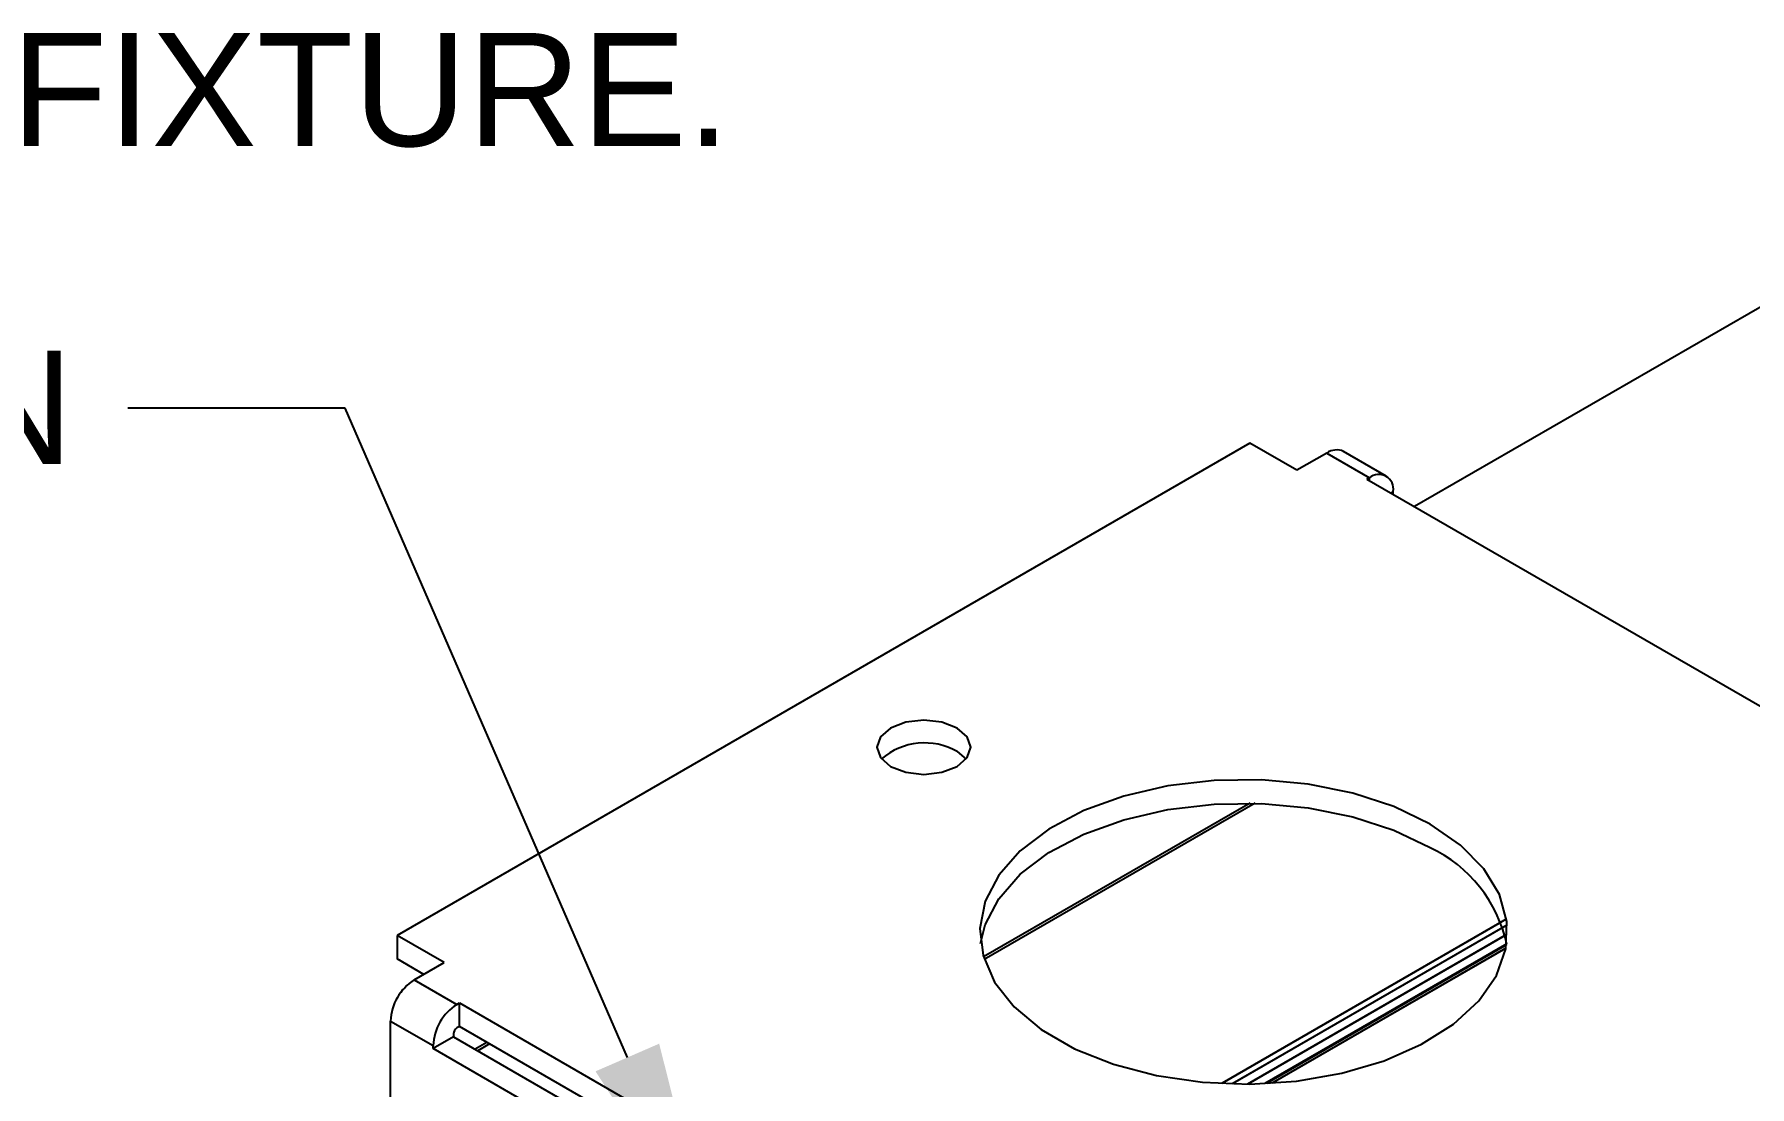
# Model space of a CAD drawing. Extents: x 0 to 9.6, y -11.7 to 0.2.
# Drawn here: x 4.312 to 7.156, y -5.982 to -4.237 of the extents above; entities that cross this region are included whole.
import ezdxf
from ezdxf import colors
from ezdxf.entities.mleader import LeaderData, LeaderLine
from ezdxf.math import Vec2, Vec3

# ---------------------------------------------------------------- set-up
doc = ezdxf.new("R2010")
doc.units = 0
doc.header["$LTSCALE"] = 0.5
doc.header["$MEASUREMENT"] = 0
for name, color, linetype in [('FAB DWG', 221, 'CONTINUOUS'), ('Housing', 150, 'CONTINUOUS'), ('Mounting', 4, 'CONTINUOUS')]:
    doc.layers.add(name, color=color, linetype=linetype)
doc.styles.add('LSAD_Standard', font='arial.ttf')
doc.styles.get("Standard").update_dxf_attribs({"font": 'arial.ttf'})

msp = doc.modelspace()

# ---------------------------------------------------------------- linework, layer by layer
at = {"layer": 'Housing', "linetype": 'Continuous', "lineweight": 25, "transparency": 16777216}
for p, q in [((7.6289, -4.4263), (6.6006, -5.0199)), ((6.3277, -5.5115), (5.8857, -5.7667)), ((6.3362, -5.5117), (5.887, -5.771)), ((6.7442, -5.7091), (6.2807, -5.9767)), ((6.7525, -5.7039), (6.2817, -5.9757)), ((6.7534, -5.7141), (6.2991, -5.9764)), ((6.7473, -5.718), (6.2982, -5.9773)), ((6.7528, -5.7295), (6.3235, -5.9774)), ((6.7509, -5.731), (6.3239, -5.9775)), ((6.7532, -5.7454), (6.3525, -5.9767)), ((6.7534, -5.7449), (6.3535, -5.9758)), ((6.753, -5.7468), (6.355, -5.9766)), ((6.7521, -5.7469), (6.3561, -5.9756)), ((6.7521, -5.7524), (6.3646, -5.9761)), ((6.752, -5.7521), (6.3658, -5.975)), ((5.0623, -5.9083), (5.0426, -5.9197)), ((5.0667, -5.9108), (5.047, -5.9222))]:
    msp.add_line(p, q, dxfattribs=at)
at = {"layer": 'Mounting', "linetype": 'Continuous', "lineweight": 25, "transparency": 16777216}
for p, q in [((6.3275, -4.9145), (4.9133, -5.731)), ((6.4055, -4.9596), (6.3275, -4.9145)), ((6.455, -4.9311), (6.4055, -4.9596)), ((6.455, -4.9311), (6.5257, -4.9719)), ((6.5536, -4.9691), (6.4829, -4.9283)), ((6.5257, -4.9719), (6.5215, -4.9743)), ((6.5215, -4.9743), (7.6175, -5.607)), ((6.5257, -4.9767), (6.5257, -4.9719)), ((6.561, -4.9971), (6.5652, -4.9947)), ((6.5652, -4.9995), (6.5652, -4.9947)), ((5.842, -5.426), (5.8571, -5.4384)), ((4.9913, -5.776), (4.9133, -5.731)), ((4.9575, -5.7955), (4.9133, -5.77)), ((4.9419, -5.8046), (4.9913, -5.776)), ((4.9419, -5.8046), (5.0126, -5.8454)), ((5.0126, -5.8454), (5.0168, -5.843)), ((5.0168, -5.843), (6.1128, -6.4757)), ((5.0168, -5.882), (5.0168, -5.843)), ((4.9024, -6.0329), (4.9024, -5.8729)), ((4.9024, -5.8729), (4.9731, -5.9137)), ((5.0168, -5.882), (5.0126, -5.8844)), ((6.0861, -6.4993), (5.0168, -5.882)), ((5.0069, -5.8991), (4.9731, -5.9186)), ((4.9731, -5.9186), (4.9731, -5.9137)), ((5.0069, -5.8942), (5.0069, -5.8991)), ((5.0069, -5.8991), (6.0762, -6.5164)), ((6.0691, -6.5513), (4.9731, -5.9186))]:
    msp.add_line(p, q, dxfattribs=at)
at = {"layer": 'Mounting', "ltscale": 0.5, "transparency": 16777216}
msp.add_line((4.9133, -5.731), (4.9133, -5.77), dxfattribs=at)
at = {"layer": 'Mounting', "linetype": 'Continuous', "lineweight": 25, "transparency": 16777216, "flags": 128}
for points in [[(5.842, -5.387), (5.8167, -5.3772), (5.7868, -5.3738), (5.757, -5.3772), (5.7317, -5.387), (5.7148, -5.4016), (5.7088, -5.4188), (5.7148, -5.4361), (5.7317, -5.4507), (5.757, -5.4604), (5.7868, -5.4639), (5.8167, -5.4604), (5.842, -5.4507), (5.8589, -5.4361), (5.8648, -5.4188), (5.8589, -5.4016), (5.842, -5.387)], [(6.6265, -5.5464), (6.5663, -5.5174), (6.4981, -5.495), (6.4241, -5.4801), (6.3466, -5.473), (6.2682, -5.474), (6.1913, -5.4831), (6.1185, -5.5), (6.0521, -5.524), (5.9942, -5.5546), (5.9467, -5.5906), (5.9111, -5.631), (5.8885, -5.6743), (5.8798, -5.7193), (5.885, -5.7645), (5.9042, -5.8084), (5.9366, -5.8496), (5.9813, -5.8869), (6.0368, -5.9189), (6.1012, -5.9447), (6.1727, -5.9634), (6.2487, -5.9744), (6.327, -5.9775), (6.4049, -5.9724), (6.48, -5.9594), (6.5499, -5.9388), (6.6123, -5.9114), (6.6652, -5.878), (6.707, -5.8397), (6.7362, -5.7976), (6.7519, -5.7533), (6.7537, -5.708), (6.7414, -5.6633), (6.7155, -5.6205), (6.6768, -5.5812), (6.6265, -5.5464)], [(5.881, -5.7445), (5.8885, -5.7134), (5.9111, -5.67), (5.9467, -5.6296), (5.9942, -5.5936), (6.0521, -5.5631), (6.1185, -5.539), (6.1913, -5.5221), (6.2682, -5.513), (6.3466, -5.512), (6.4241, -5.5191), (6.4981, -5.5341), (6.5663, -5.5564), (6.6265, -5.5854)]]:
    msp.add_lwpolyline(points, dxfattribs=at)
at = {"layer": 'Mounting', "linetype": 'Continuous', "lineweight": 25, "transparency": 16777216}
for centre, radius, start, end in [((6.4713, -4.9539), 0.0281, 65.6919, 125.6179), ((6.5411, -4.9908), 0.0244, 350.7857, 129.203), ((5.788, -5.5211), 0.1094, 60.4213, 130.8011), ((6.5274, -5.7945), 0.2313, 12.2769, 64.6308), ((4.9881, -5.8768), 0.0858, 122.6055, 177.3946), ((5.0588, -5.9176), 0.0858, 122.6055, 177.3946), ((5.0192, -5.8948), 0.0123, 122.6065, 177.3947)]:
    msp.add_arc(centre, radius, start, end, dxfattribs=at)

# ---------------------------------------------------------------- leaders
at = {"layer": 'FAB DWG', "ltscale": 0.5, "transparency": 16777216}
ml = msp.add_multileader_mtext('Standard', dxfattribs=at)
ml.set_content('\\A1;BRACKETS TO SIT {\\H1x;ON} EDGE OF FIXTURE. ', color=256, style='LSAD_Standard')
ml.set_leader_properties()
ml.build(insert=Vec2(0, 0))
ml.multileader.update_dxf_attribs({"text_left_attachment_type": 2, "text_right_attachment_type": 2, "dogleg_length": 0.36, "arrow_head_size": 0.1875})
ctx = ml.context
ctx.base_point, ctx.char_height, ctx.arrow_head_size, ctx.landing_gap_size, ctx.plane_origin = Vec3(3.6276, -4.0205), 0.1875, 0.1875, 0.09, Vec3(8.5367, 11.0173)
ctx.left_attachment, ctx.right_attachment, ctx.text_align_type = 2, 2, 1
notes = []
notes.append((ctx, [(0, (1, 1, 0), (3.2676, -4.0205), (1, 0), 0.36, [(0, [(6.8347, -3.1449)], 0, []), (1, [(2.6197, -3.1756)], 0, [])])]))
ctx.mtext.insert, ctx.mtext.width, ctx.mtext.defined_height, ctx.mtext.alignment, ctx.mtext.flow_direction = Vec3(4.8697, -3.6093), 2.452359, 0.6491, 2, 5
at = {"layer": 'FAB DWG', "transparency": 16777216}
ml = msp.add_multileader_mtext('Standard', dxfattribs=at)
ml.set_content('*BEND TABS DOWN', color=256)
ml.set_leader_properties()
ml.build(insert=Vec2(0, 0))
ml.multileader.update_dxf_attribs({"dogleg_length": 0.36, "arrow_head_size": 0.35})
ctx = ml.context
ctx.base_point, ctx.char_height, ctx.arrow_head_size, ctx.landing_gap_size, ctx.plane_origin = Vec3(1.8215, -4.8566), 0.188, 0.35, 0.09, Vec3(1.2736, -0.194)
ctx.text_align_type = 2
notes.append((ctx, [(0, (1, 1, 0), (4.827, -4.8566), (-1, 0), 0.36, [(0, [(5.4347, -6.2544)], 0, [])])]))
ctx.mtext.insert, ctx.mtext.alignment, ctx.mtext.flow_direction = Vec3(4.377, -4.761), 3, 5
for ctx, leaders in notes:
    for number, flags, end, landing, length, lines in leaders:
        leader = LeaderData()
        leader.index, (leader.has_last_leader_line, leader.has_dogleg_vector, leader.attachment_direction) = number, flags
        leader.last_leader_point, leader.dogleg_vector, leader.dogleg_length = Vec3(end), Vec3(landing), length
        for number, points, colour, breaks in lines:
            line = LeaderLine()
            line.index, line.vertices, line.color, line.breaks = number, Vec3.list(points), colors.encode_raw_color(colour), breaks
            leader.lines.append(line)
        ctx.leaders.append(leader)

doc.saveas('drawing.dxf')
